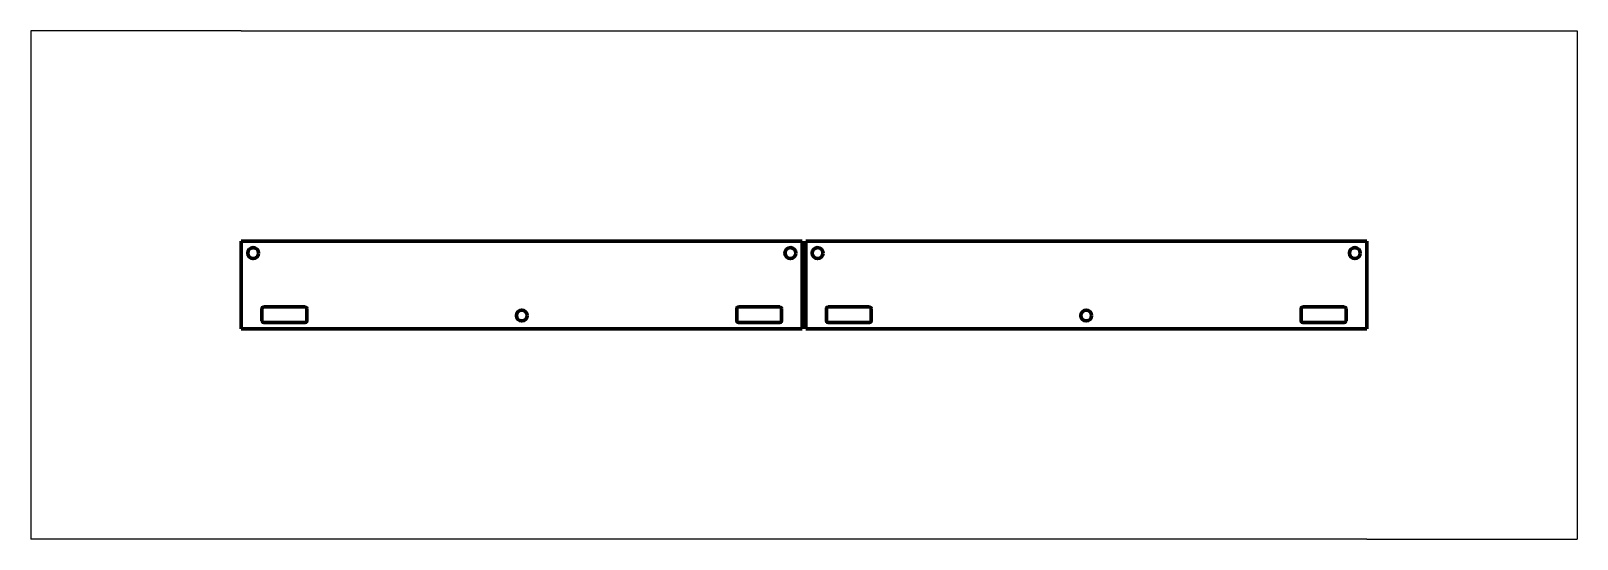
# Model space of a CAD drawing. Header units: millimetres. Extents: x 10 to 465, y 10 to 160.
import ezdxf

# ---------------------------------------------------------------- set-up
doc = ezdxf.new("R2010")
doc.units = ezdxf.units.MM
doc.layers.add('Visible', color=7, linetype='Continuous', lineweight=70)

msp = doc.modelspace()

# ---------------------------------------------------------------- linework, layer by layer
for p, q in [((71.9, 159.59), (10, 159.59)), ((10, 159.59), (10, 10)), ((71.9, 159.59), (465, 159.59)), ((465, 159.59), (465, 10)), ((403.1, 10), (10, 10)), ((403.1, 10), (465, 10))]:
    msp.add_line(p, q)
at = {"layer": 'Visible'}
for p, q in [((237, 97.69), (71.9, 97.69)), ((71.9, 97.69), (71.9, 71.9)), ((237, 97.69), (237, 71.9)), ((403.1, 97.69), (238, 97.69)), ((238, 97.69), (238, 71.9)), ((403.1, 97.69), (403.1, 71.9)), ((78, 77.85), (78, 74.25)), ((90.7, 78.35), (78.5, 78.35)), ((91.2, 74.25), (91.2, 77.85)), ((217.7, 77.85), (217.7, 74.25)), ((230.4, 78.35), (218.2, 78.35)), ((230.9, 74.25), (230.9, 77.85)), ((244.1, 77.85), (244.1, 74.25)), ((256.8, 78.35), (244.6, 78.35)), ((257.3, 74.25), (257.3, 77.85)), ((383.8, 77.85), (383.8, 74.25)), ((396.5, 78.35), (384.3, 78.35)), ((397, 74.25), (397, 77.85)), ((78.5, 73.75), (90.7, 73.75)), ((218.2, 73.75), (230.4, 73.75)), ((244.6, 73.75), (256.8, 73.75)), ((384.3, 73.75), (396.5, 73.75)), ((237, 71.9), (71.9, 71.9)), ((403.1, 71.9), (238, 71.9))]:
    msp.add_line(p, q, dxfattribs=at)
for centre in [(75.4, 94.19), (233.5, 94.19), (241.5, 94.19), (399.6, 94.19), (154.45, 75.8), (320.55, 75.8)]:
    msp.add_circle(centre, 1.6, dxfattribs=at)
for centre, start, end in [((78.5, 77.85), 89.9989, 180.0011), ((90.7, 77.85), 0, 90), ((218.2, 77.85), 89.9989, 180.0011), ((230.4, 77.85), 0, 90), ((244.6, 77.85), 89.9989, 180.0011), ((256.8, 77.85), 0, 90), ((384.3, 77.85), 89.9989, 180.0011), ((396.5, 77.85), 0, 90), ((78.5, 74.25), 180.0011, 269.9989), ((90.7, 74.25), 270, 0), ((218.2, 74.25), 180.0011, 269.9989), ((230.4, 74.25), 270, 0), ((244.6, 74.25), 180.0011, 269.9989), ((256.8, 74.25), 270, 0), ((384.3, 74.25), 180.0011, 269.9989), ((396.5, 74.25), 270, 0)]:
    msp.add_arc(centre, 0.5, start, end, dxfattribs=at)

doc.saveas('drawing.dxf')
